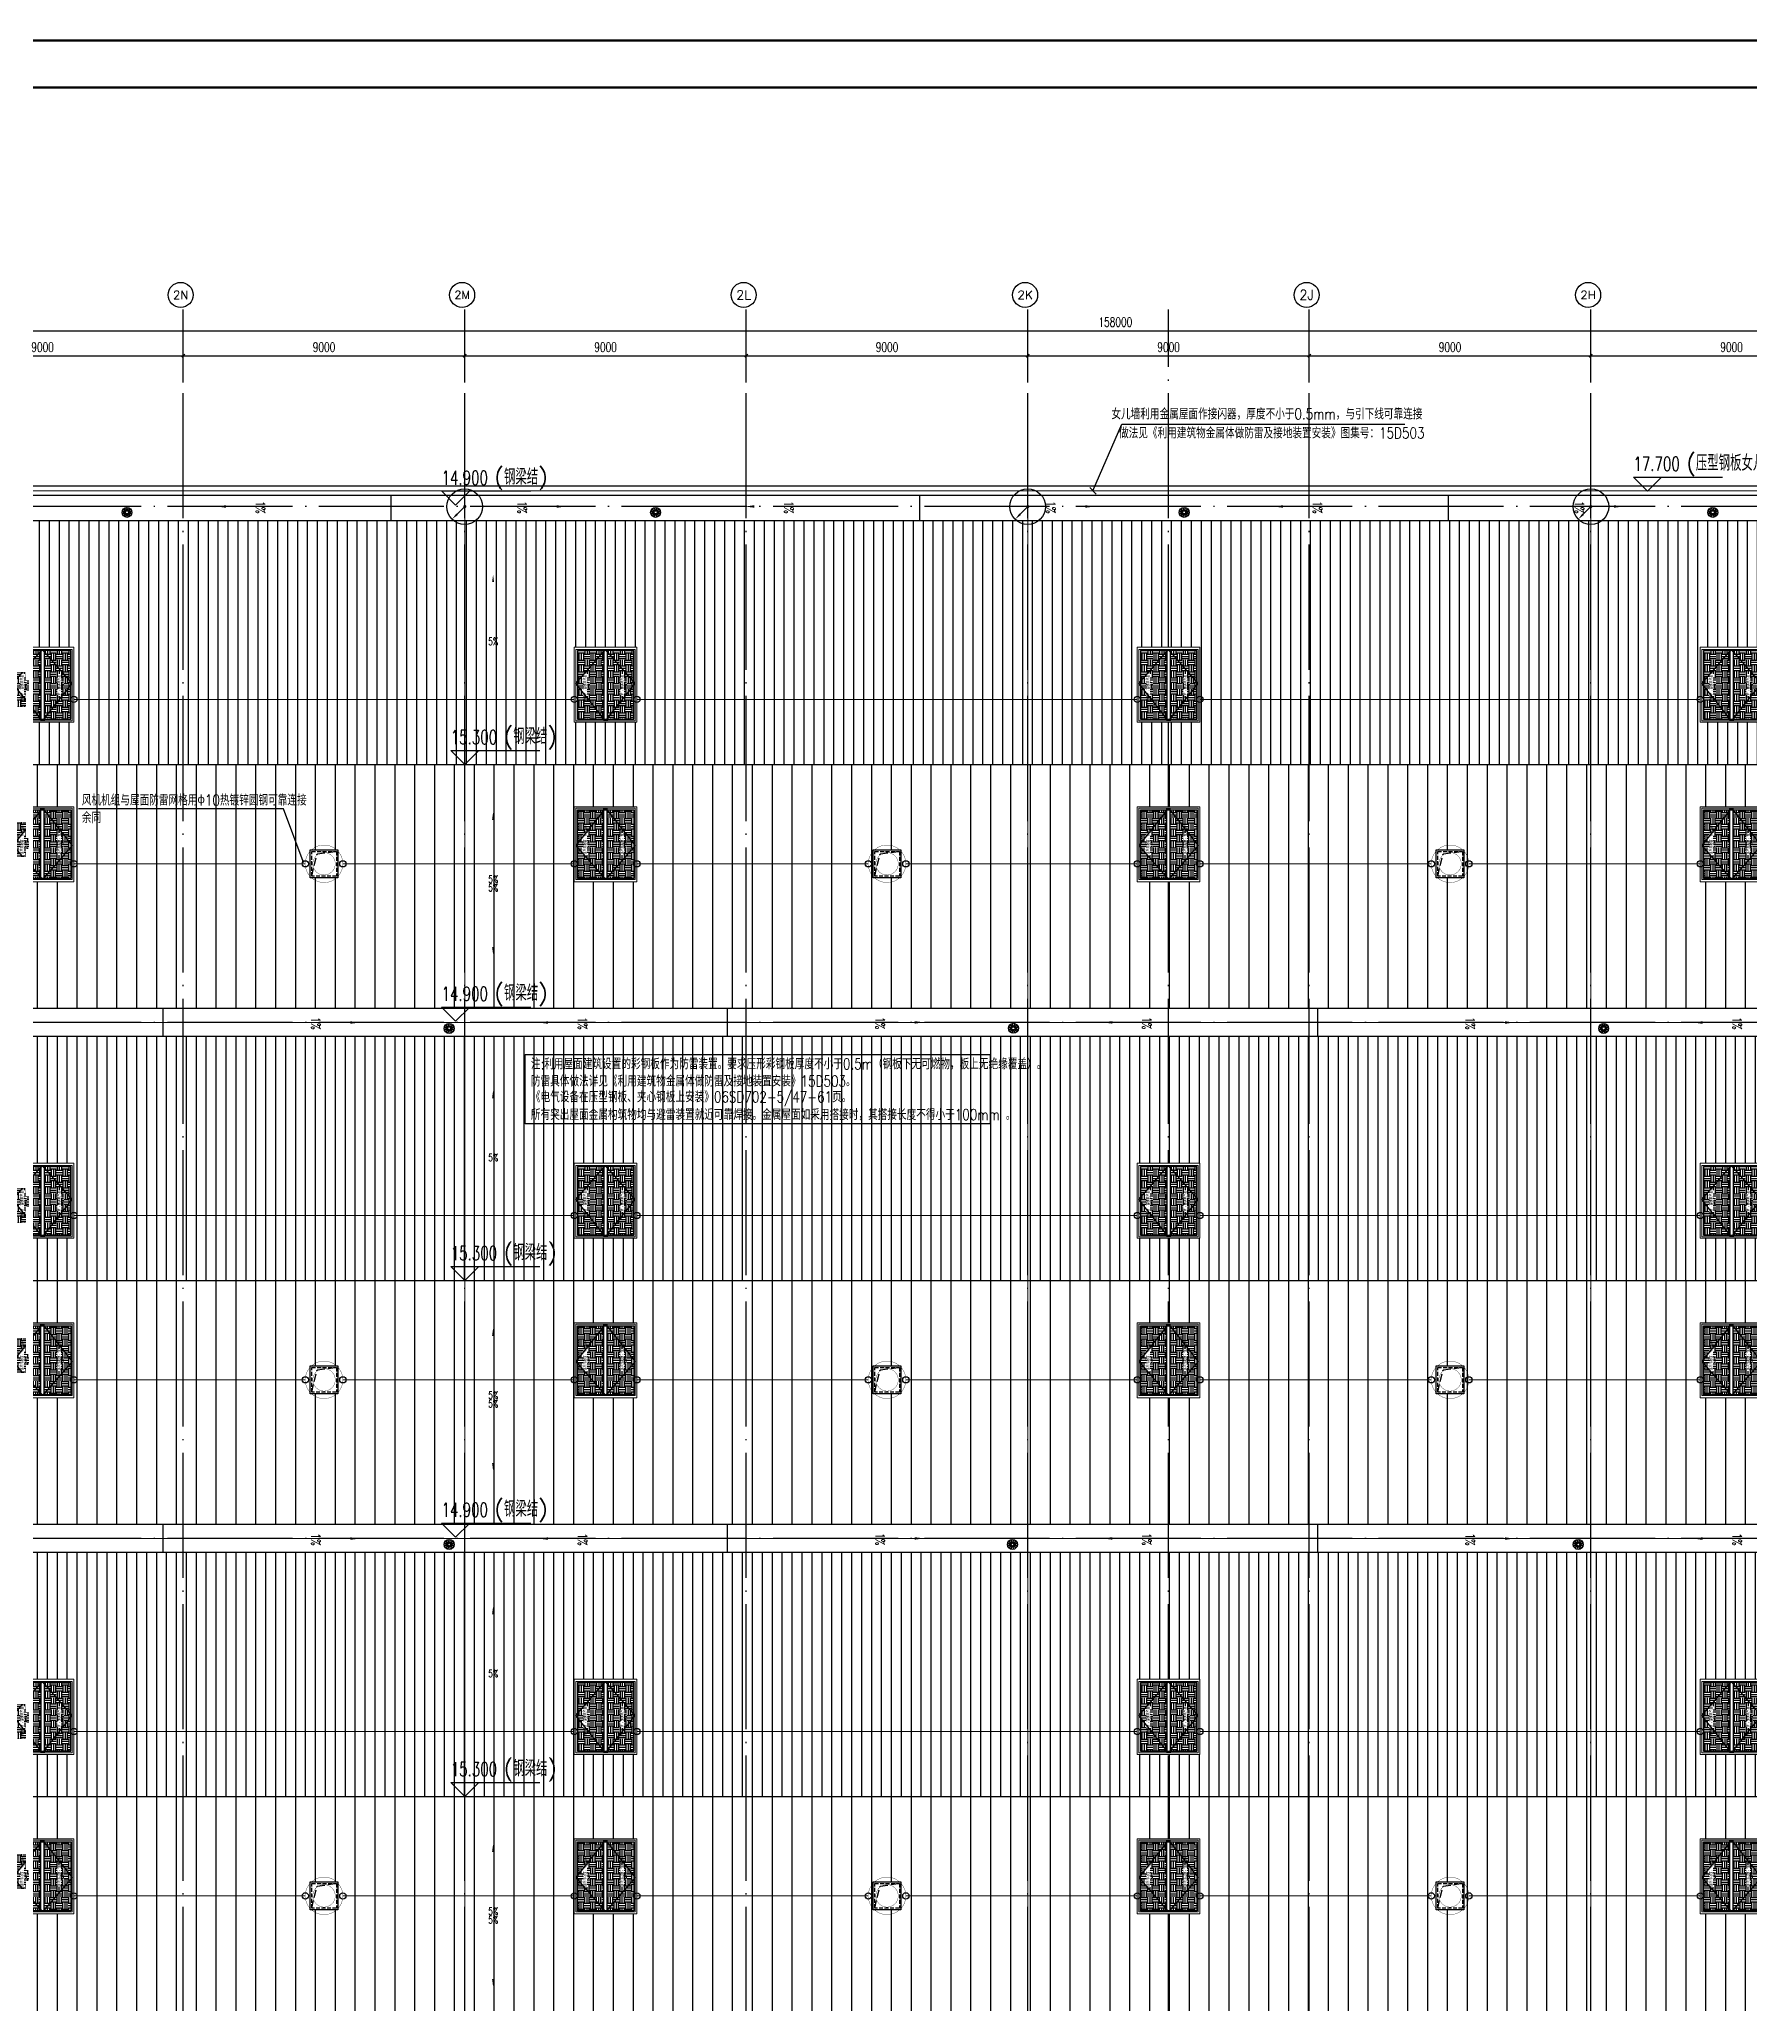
# Model space of a CAD drawing. Extents: x -1396510 to 1250330, y -1892470 to 1623980.
# Drawn here: x -241458 to -186742, y -894254 to -831412 of the extents above; entities that cross this region are included whole.
import ezdxf
from ezdxf.enums import TextEntityAlignment as Align

# ---------------------------------------------------------------- set-up
doc = ezdxf.new("R2010")
doc.units = 0
doc.header["$LTSCALE"] = 1000
doc.header["$MEASUREMENT"] = 0
for name, pattern in [('CENTER2', [1.125, 0.75, -0.125, 0.125, -0.125]), ('DASH', [0.35, 0.25, -0.1]), ('DOTE', [2.42, 2, -0.2, 0.02, -0.2]), ('HIDDEN', [9.525, 6.35, -3.175])]:
    doc.linetypes.add(name, pattern=pattern)
doc.layers.get('Defpoints').update_dxf_attribs({"color": 210})
for name, color, linetype in [('0-cxFrame', 155, 'Continuous'), ('A-AXIS-D', 1, 'Continuous'), ('A-AXIS-DOTE', 14, 'DOTE'), ('A-AXIS-SYMB', 3, 'Continuous'), ('A-DRAIN', 142, 'Continuous'), ('A-HATCH-2', 251, 'Continuous'), ('A-LIN-V', 9, 'Continuous'), ('A-SFCE', 30, 'Continuous'), ('A-WINDOW', 140, 'Continuous'), ('AS-COLN', 6, 'Continuous'), ('AS-结构边线层', 200, 'Continuous'), ('DIM-避雷', 3, 'Continuous'), ('LWIRE', 4, 'Continuous'), ('SPACE', 7, 'Continuous'), ('SPACE_HATCH', 8, 'Continuous'), ('TEL_LEAD', 3, 'Continuous'), ('TEL_TEXT', 7, 'Continuous'), ('WIRE-接地', 4, 'Continuous'), ('WIRE-照明', 1, 'Continuous'), ('WIRE-避雷', 4, 'Continuous'), ('参考线', 8, 'Continuous'), ('外框', 1, 'HIDDEN'), ('暖通', 7, 'Continuous'), ('虹吸雨水斗', 6, 'Continuous')]:
    doc.layers.add(name, color=color, linetype=linetype)
doc.layers.add('0-cxText', color=131, linetype='Continuous', lineweight=25)
doc.layers.add('成型线', color=3, linetype='Continuous', lineweight=18)
doc.layers.add('A-云线2', color=3, linetype='Continuous', plot=False)
doc.layers.add('A-加建区域', color=47, linetype='Continuous', plot=False)
doc.styles.add('_TCH_AXIS', font='COMPLEX', dxfattribs={"bigfont": 'GBCBIG'})
doc.styles.add('_TCH_DIM', font='SIMPLEX', dxfattribs={"bigfont": 'GBCBIG'})
doc.styles.add('_TCH_DIM_T3', font='SIMPLEX', dxfattribs={"width": 0.705882, "bigfont": 'GBCBIG'})
doc.styles.add('_TCH_SPACE', font='SIMPLEX', dxfattribs={"height": 5, "bigfont": 'GBCBIG'})
doc.styles.add('_TEL_DIM', font='SIMPLEX', dxfattribs={"width": 0.8, "height": 3.5, "bigfont": 'HZTXT'})
doc.styles.add('cx_tuming', font='simhei.ttf')
doc.styles.add('cx_tuqian1', font='')
doc.styles.get("Standard").update_dxf_attribs({"font": 'gbenor.shx', "bigfont": 'gbcbig.shx'})
doc.styles.add('黑体', font='simhei.ttf', dxfattribs={"height": 12})
doc.styles.get('cx_tuqian1').set_extended_font_data('SimSun')
doc.dimstyles.new('_TCH_ARCH&&100', dxfattribs={"dimtxt": 297.5, "dimasz": 100, "dimexe": 100, "dimexo": 100, "dimgap": 126.25, "dimtad": 1, "dimdec": 0, "dimzin": 0, "dimdsep": 46, "dimtxsty": '_TCH_DIM_T3', "dimblk": 'ARCHTICK', "dimcen": 0.09, "dimclrt": 7, "dimazin": 2, "dimtfac": 1, "dimtdec": 0, "dimtix": 1, "dimtmove": 2, "dimatfit": 3, "dimfxl": 0, "dimtolj": 1, "dimtzin": 0, "dimarcsym": 0})
pattern_1 = [(90, (-214845.8, -722570), (-317.5, 0), [])]
pattern_2 = [(90, (-214845.8, -722570), (-635, 0), [])]
pattern_3 = [(0, (0, 0), (187.5, 187.5), [187.5, -187.5]), (0, (0, 70.31), (187.5, 187.5), [187.5, -187.5]), (0, (0, 140.62), (187.5, 187.5), [187.5, -187.5]), (90, (23.44, 164.06), (-187.5, 187.5), [187.5, -187.5]), (90, (93.75, 164.06), (-187.5, 187.5), [187.5, -187.5]), (90, (164.06, 164.06), (-187.5, 187.5), [187.5, -187.5])]

# ---------------------------------------------------------------- blocks, each defined once
blk = doc.blocks.new('423213')
at = {"layer": 'A-AXIS-SYMB', "color": 8}
for p, q in [((327494, 689616), (327044, 690066)), ((327044, 690066), (329894, 690066)), ((327494, 689616), (327944, 690066))]:
    blk.add_line(p, q, dxfattribs=at)
at = {"layer": 'A-AXIS-SYMB', "color": 7, "style": '_TCH_DIM', "width": 0.705882}
blk.add_text('14.900', height=446.2, dxfattribs=at).set_placement((327043, 690266))
at = {"layer": 'A-AXIS-SYMB', "color": 7, "style": '_TCH_DIM'}
blk.add_text('(钢梁结)', height=506.4, dxfattribs=at).set_placement((328738, 690266))
blk = doc.blocks.new('w4243')
at = {"layer": 'A-AXIS-SYMB', "color": 8}
for p, q in [((327787, 697820), (327337, 698270)), ((327337, 698270), (330187, 698270)), ((327787, 697820), (328237, 698270))]:
    blk.add_line(p, q, dxfattribs=at)
at = {"layer": 'A-AXIS-SYMB', "color": 7, "style": '_TCH_DIM', "width": 0.705882}
blk.add_text('15.300', height=446.2, dxfattribs=at).set_placement((327337, 698470))
at = {"layer": 'A-AXIS-SYMB', "color": 7, "style": '_TCH_DIM'}
blk.add_text('(钢梁结)', height=506.4, dxfattribs=at).set_placement((329032, 698470))
blk = doc.blocks.new('“奔腾”虹吸雨水斗')
at = {"layer": '虹吸雨水斗', "color": 8, "lineweight": 25}
for p, q in [((946944, 86685), (947028, 86658)), ((947028, 86641), (946944, 86614)), ((947032, 86673), (946946, 86692)), ((946946, 86607), (947032, 86625)), ((946982, 86753), (947040, 86688)), ((947040, 86611), (946982, 86546)), ((947052, 86699), (946987, 86758)), ((946987, 86541), (947052, 86600)), ((947048, 86793), (947066, 86707)), ((947066, 86592), (947048, 86506)), ((947082, 86711), (947055, 86795)), ((947055, 86504), (947082, 86587)), ((947125, 86795), (947098, 86711)), ((947098, 86587), (947125, 86504)), ((947114, 86707), (947132, 86793)), ((947132, 86506), (947114, 86592)), ((947194, 86758), (947128, 86699)), ((947128, 86600), (947194, 86541)), ((947140, 86688), (947199, 86753)), ((947199, 86546), (947140, 86611)), ((947234, 86692), (947148, 86673)), ((947148, 86625), (947234, 86607)), ((947152, 86658), (947236, 86685)), ((947236, 86614), (947152, 86641))]:
    blk.add_line(p, q, dxfattribs=at)
for radius in [150, 47.6]:
    blk.add_circle((947090, 86649), radius, dxfattribs=at)
for centre, start, end in [((947025, 86649), 291.63817, 68.36747), ((947034, 86682), 261.63817, 38.36747), ((947034, 86617), 321.63817, 98.36747), ((947057, 86706), 231.63817, 8.36747), ((947057, 86593), 351.63817, 128.36747), ((947090, 86715), 201.63817, 338.36747), ((947090, 86584), 21.63817, 158.36747), ((947123, 86706), 171.63817, 308.36747), ((947123, 86593), 51.63817, 188.36747), ((947147, 86682), 141.63817, 278.36747), ((947147, 86617), 81.63817, 218.36747), ((947155, 86649), 111.63817, 248.36747)]:
    blk.add_arc(centre, 8.82, start, end, dxfattribs=at)
blk = doc.blocks.new('w4234233')
at = {"layer": 'A-AXIS-SYMB', "color": 8}
for points in [[(355546, 826830, 0, 0, 0), (355546, 825680, 0, 80, 0), (355546, 825980, 0, 0, 0)], [(355546, 818810, 0, 0, 0), (355546, 819960, 0, 80, 0), (355546, 819660, 0, 0, 0)]]:
    blk.add_lwpolyline(points, format="xyseb", dxfattribs=at)
at = {"layer": 'A-AXIS-SYMB', "color": 7, "style": '_TCH_DIM', "width": 0.705882}
for p in [(355376, 826935), (355376, 818407)]:
    blk.add_text('1%%%', height=297.5, dxfattribs=at).set_placement(p)
blk = doc.blocks.new('44')
blk.add_wipeout([(277496, 745320), (279896, 745320), (279896, 747320), (277496, 747320)]).dxf.layer = '参考线'
at = {"layer": 'SPACE_HATCH'}
h = blk.add_hatch(dxfattribs=at)
h.set_pattern_fill('土壤', color=8, scale=50, style=0)
h.set_pattern_definition(pattern_3)
h.paths.add_polyline_path([(277596, 746370), (279796, 746370), (279796, 747220), (277596, 747220)])
h.paths.add_polyline_path([(278352, 746904), (279057, 746904), (279057, 747034), (278352, 747034)])
h.paths.add_polyline_path([(278591, 746811), (278817, 746811), (278817, 746895), (278591, 746895)])
h = blk.add_hatch(dxfattribs=at)
h.set_pattern_fill('土壤', color=8, scale=50, style=0)
h.set_pattern_definition(pattern_3)
h.paths.add_polyline_path([(277596, 746270), (279796, 746270), (279796, 745420), (277596, 745420)])
h.paths.add_polyline_path([(278352, 745724), (279057, 745724), (279057, 745854), (278352, 745854)])
h.paths.add_polyline_path([(278591, 745631), (278817, 745631), (278817, 745715), (278591, 745715)])
at = {"color": 2}
for p, q in [((277566, 746370), (279851, 746370)), ((277566, 746270), (279851, 746270))]:
    blk.add_line(p, q, dxfattribs=at)
at = {"layer": 'A-SFCE'}
blk.add_lwpolyline([(277596, 747220), (279796, 747220), (279796, 745420), (277596, 745420)], close=True, dxfattribs=at)
at = {"layer": '外框', "color": 8}
for points in [[(279851, 746320), (278658, 747270), (277566, 746320)], [(279851, 746320), (278658, 745370), (277566, 746320)]]:
    blk.add_lwpolyline(points, dxfattribs=at)
at = {"layer": '成型线'}
blk.add_line((279896, 745320), (279896, 747320), dxfattribs=at)
blk.add_lwpolyline([(279896, 745320), (277496, 745320), (277496, 747320), (279896, 747320)], dxfattribs=at)
blk.add_lwpolyline([(279851, 745370), (279851, 747270), (277566, 747270), (277566, 745370)], close=True, dxfattribs=at)
at = {"layer": 'SPACE', "color": 8, "style": '_TCH_SPACE'}
for p in [(278365, 746930), (278365, 745750)]:
    blk.add_text('自然排烟窗，有效面积', height=96.5, dxfattribs=at).set_placement(p)
at = {"layer": 'SPACE', "color": 8, "style": '_TCH_SPACE', "width": 0.705882}
for s, height, p in [('1.87m', 59.5, (278600, 746828)), ('2', 29.8, (278792, 746863)), ('1.87m', 59.5, (278600, 745648)), ('2', 29.8, (278792, 745683))]:
    blk.add_text(s, height=height, dxfattribs=at).set_placement(p)
blk = doc.blocks.new('eeee')
at = {"layer": 'A-LIN-V'}
blk.add_blockref('44', (16550, 81000), dxfattribs=at)
at = {"layer": 'A-LIN-V', "xscale": -0.9999999999999998}
blk.add_blockref('44', (579042, 81000), dxfattribs=at)
blk = doc.blocks.new('fengji')
blk.add_wipeout([(-445, 445), (445, 445), (445, -445), (-445, -445)]).dxf.layer = '参考线'
at = {"layer": 'A-HATCH-2', "color": 8, "const_width": 10}
for points in [[(0, -600, -1), (0, 600, -1)], [(0, -600, 1), (0, 600, 1)]]:
    blk.add_lwpolyline(points, format="xyb", dxfattribs=at)
at = {"layer": 'A-HATCH-2', "color": 8, "linetype": 'DASH', "const_width": 10}
for points in [[(0, -358, -1), (0, 358, -1)], [(0, -358, 1), (0, 358, 1)]]:
    blk.add_lwpolyline(points, format="xyb", dxfattribs=at)
at = {"layer": 'AS-COLN', "ltscale": 0.5}
blk.add_lwpolyline([(-445, 445), (445, 445), (445, -445), (-445, -445)], close=True, dxfattribs=at)
at = {"layer": 'AS-COLN', "linetype": 'DASH', "ltscale": 0.5}
blk.add_lwpolyline([(-395, 395), (395, 395), (395, -395), (-395, -395)], close=True, dxfattribs=at)
at = {"layer": 'AS-结构边线层', "color": 8, "linetype": 'DASH'}
blk.add_lwpolyline([(395, 395), (225, -315), (-395, -395)], dxfattribs=at)
blk = doc.blocks.new('_ArchTick')
at = {"color": 0, "linetype": 'ByBlock', "const_width": 0.4}
blk.add_lwpolyline([(-0.5, -0.5), (0.5, 0.5)], dxfattribs=at)
blk = doc.blocks.new('*D5884')
at = {"layer": 'A-AXIS-D', "color": 0, "lineweight": -2, "transparency": 16777216}
for p, q in [((39300, 3960), (39300, 4920)), ((39300, 4820), (48300, 4820)), ((48300, 3960), (48300, 4920))]:
    blk.add_line(p, q, dxfattribs=at)
at = {"layer": 'Defpoints', "color": 0, "transparency": 16777216}
for p in [(48300, 4820), (39300, 3860), (48300, 3860)]:
    blk.add_point(p, dxfattribs=at)
at = {"layer": 'A-AXIS-D', "color": 0, "lineweight": -2, "transparency": 16777216, "xscale": 100, "yscale": 100, "zscale": 100, "rotation": 180}
blk.add_blockref('_ArchTick', (39300, 4820), dxfattribs=at)
at = {"layer": 'A-AXIS-D', "color": 0, "lineweight": -2, "transparency": 16777216, "xscale": 100, "yscale": 100, "zscale": 100}
blk.add_blockref('_ArchTick', (48300, 4820), dxfattribs=at)
at = {"layer": 'A-AXIS-D', "color": 7, "transparency": 16777216, "insert": (43800, 5095), "char_height": 297.5, "attachment_point": 5, "style": '_TCH_DIM_T3'}
blk.add_mtext('\\A1;9000', dxfattribs=at)
blk = doc.blocks.new('*D5885')
at = {"layer": 'A-AXIS-D', "color": 0, "lineweight": -2, "transparency": 16777216}
for p, q in [((48300, 3960), (48300, 4920)), ((48300, 4820), (57300, 4820)), ((57300, 3960), (57300, 4920))]:
    blk.add_line(p, q, dxfattribs=at)
at = {"layer": 'Defpoints', "color": 0, "transparency": 16777216}
for p in [(57300, 4820), (48300, 3860), (57300, 3860)]:
    blk.add_point(p, dxfattribs=at)
at = {"layer": 'A-AXIS-D', "color": 0, "lineweight": -2, "transparency": 16777216, "xscale": 100, "yscale": 100, "zscale": 100, "rotation": 180}
blk.add_blockref('_ArchTick', (48300, 4820), dxfattribs=at)
at = {"layer": 'A-AXIS-D', "color": 0, "lineweight": -2, "transparency": 16777216, "xscale": 100, "yscale": 100, "zscale": 100}
blk.add_blockref('_ArchTick', (57300, 4820), dxfattribs=at)
at = {"layer": 'A-AXIS-D', "color": 7, "transparency": 16777216, "insert": (52800, 5095), "char_height": 297.5, "attachment_point": 5, "style": '_TCH_DIM_T3'}
blk.add_mtext('\\A1;9000', dxfattribs=at)
blk = doc.blocks.new('*D5886')
at = {"layer": 'A-AXIS-D', "color": 0, "lineweight": -2, "transparency": 16777216}
for p, q in [((57300, 3960), (57300, 4920)), ((57300, 4820), (66300, 4820)), ((66300, 3960), (66300, 4920))]:
    blk.add_line(p, q, dxfattribs=at)
at = {"layer": 'Defpoints', "color": 0, "transparency": 16777216}
for p in [(66300, 4820), (57300, 3860), (66300, 3860)]:
    blk.add_point(p, dxfattribs=at)
at = {"layer": 'A-AXIS-D', "color": 0, "lineweight": -2, "transparency": 16777216, "xscale": 100, "yscale": 100, "zscale": 100, "rotation": 180}
blk.add_blockref('_ArchTick', (57300, 4820), dxfattribs=at)
at = {"layer": 'A-AXIS-D', "color": 0, "lineweight": -2, "transparency": 16777216, "xscale": 100, "yscale": 100, "zscale": 100}
blk.add_blockref('_ArchTick', (66300, 4820), dxfattribs=at)
at = {"layer": 'A-AXIS-D', "color": 7, "transparency": 16777216, "insert": (61800, 5095), "char_height": 297.5, "attachment_point": 5, "style": '_TCH_DIM_T3'}
blk.add_mtext('\\A1;9000', dxfattribs=at)
blk = doc.blocks.new('*D5887')
at = {"layer": 'A-AXIS-D', "color": 0, "lineweight": -2, "transparency": 16777216}
for p, q in [((66300, 3960), (66300, 4920)), ((66300, 4820), (75300, 4820)), ((75300, 3960), (75300, 4920))]:
    blk.add_line(p, q, dxfattribs=at)
at = {"layer": 'Defpoints', "color": 0, "transparency": 16777216}
for p in [(75300, 4820), (66300, 3860), (75300, 3860)]:
    blk.add_point(p, dxfattribs=at)
at = {"layer": 'A-AXIS-D', "color": 0, "lineweight": -2, "transparency": 16777216, "xscale": 100, "yscale": 100, "zscale": 100, "rotation": 180}
blk.add_blockref('_ArchTick', (66300, 4820), dxfattribs=at)
at = {"layer": 'A-AXIS-D', "color": 0, "lineweight": -2, "transparency": 16777216, "xscale": 100, "yscale": 100, "zscale": 100}
blk.add_blockref('_ArchTick', (75300, 4820), dxfattribs=at)
at = {"layer": 'A-AXIS-D', "color": 7, "transparency": 16777216, "insert": (70800, 5095), "char_height": 297.5, "attachment_point": 5, "style": '_TCH_DIM_T3'}
blk.add_mtext('\\A1;9000', dxfattribs=at)
blk = doc.blocks.new('*D5888')
at = {"layer": 'A-AXIS-D', "color": 0, "lineweight": -2, "transparency": 16777216}
for p, q in [((75300, 3960), (75300, 4920)), ((75300, 4820), (84300, 4820)), ((84300, 3960), (84300, 4920))]:
    blk.add_line(p, q, dxfattribs=at)
at = {"layer": 'Defpoints', "color": 0, "transparency": 16777216}
for p in [(84300, 4820), (75300, 3860), (84300, 3860)]:
    blk.add_point(p, dxfattribs=at)
at = {"layer": 'A-AXIS-D', "color": 0, "lineweight": -2, "transparency": 16777216, "xscale": 100, "yscale": 100, "zscale": 100, "rotation": 180}
blk.add_blockref('_ArchTick', (75300, 4820), dxfattribs=at)
at = {"layer": 'A-AXIS-D', "color": 0, "lineweight": -2, "transparency": 16777216, "xscale": 100, "yscale": 100, "zscale": 100}
blk.add_blockref('_ArchTick', (84300, 4820), dxfattribs=at)
at = {"layer": 'A-AXIS-D', "color": 7, "transparency": 16777216, "insert": (79800, 5095), "char_height": 297.5, "attachment_point": 5, "style": '_TCH_DIM_T3'}
blk.add_mtext('\\A1;9000', dxfattribs=at)
blk = doc.blocks.new('*D5889')
at = {"layer": 'A-AXIS-D', "color": 0, "lineweight": -2, "transparency": 16777216}
for p, q in [((84300, 3960), (84300, 4920)), ((84300, 4820), (93300, 4820)), ((93300, 3960), (93300, 4920))]:
    blk.add_line(p, q, dxfattribs=at)
at = {"layer": 'Defpoints', "color": 0, "transparency": 16777216}
for p in [(93300, 4820), (84300, 3860), (93300, 3860)]:
    blk.add_point(p, dxfattribs=at)
at = {"layer": 'A-AXIS-D', "color": 0, "lineweight": -2, "transparency": 16777216, "xscale": 100, "yscale": 100, "zscale": 100, "rotation": 180}
blk.add_blockref('_ArchTick', (84300, 4820), dxfattribs=at)
at = {"layer": 'A-AXIS-D', "color": 0, "lineweight": -2, "transparency": 16777216, "xscale": 100, "yscale": 100, "zscale": 100}
blk.add_blockref('_ArchTick', (93300, 4820), dxfattribs=at)
at = {"layer": 'A-AXIS-D', "color": 7, "transparency": 16777216, "insert": (88800, 5095), "char_height": 297.5, "attachment_point": 5, "style": '_TCH_DIM_T3'}
blk.add_mtext('\\A1;9000', dxfattribs=at)
blk = doc.blocks.new('*D5890')
at = {"layer": 'A-AXIS-D', "color": 0, "lineweight": -2, "transparency": 16777216}
for p, q in [((93300, 3960), (93300, 4920)), ((93300, 4820), (102300, 4820)), ((102300, 3960), (102300, 4920))]:
    blk.add_line(p, q, dxfattribs=at)
at = {"layer": 'Defpoints', "color": 0, "transparency": 16777216}
for p in [(102300, 4820), (93300, 3860), (102300, 3860)]:
    blk.add_point(p, dxfattribs=at)
at = {"layer": 'A-AXIS-D', "color": 0, "lineweight": -2, "transparency": 16777216, "xscale": 100, "yscale": 100, "zscale": 100, "rotation": 180}
blk.add_blockref('_ArchTick', (93300, 4820), dxfattribs=at)
at = {"layer": 'A-AXIS-D', "color": 0, "lineweight": -2, "transparency": 16777216, "xscale": 100, "yscale": 100, "zscale": 100}
blk.add_blockref('_ArchTick', (102300, 4820), dxfattribs=at)
at = {"layer": 'A-AXIS-D', "color": 7, "transparency": 16777216, "insert": (97800, 5095), "char_height": 297.5, "attachment_point": 5, "style": '_TCH_DIM_T3'}
blk.add_mtext('\\A1;9000', dxfattribs=at)
blk = doc.blocks.new('*D5898')
at = {"layer": 'A-AXIS-D', "color": 0, "lineweight": -2, "transparency": 16777216}
for p, q in [((-900, 4060), (-900, 5720)), ((157100, 4060), (157100, 5720)), ((-900, 5620), (157100, 5620))]:
    blk.add_line(p, q, dxfattribs=at)
at = {"layer": 'Defpoints', "color": 0, "transparency": 16777216}
for p in [(157100, 5620), (-900, 3960), (157100, 3960)]:
    blk.add_point(p, dxfattribs=at)
at = {"layer": 'A-AXIS-D', "color": 0, "lineweight": -2, "transparency": 16777216, "xscale": 100, "yscale": 100, "zscale": 100, "rotation": 180}
blk.add_blockref('_ArchTick', (-900, 5620), dxfattribs=at)
at = {"layer": 'A-AXIS-D', "color": 0, "lineweight": -2, "transparency": 16777216, "xscale": 100, "yscale": 100, "zscale": 100}
blk.add_blockref('_ArchTick', (157100, 5620), dxfattribs=at)
at = {"layer": 'A-AXIS-D', "color": 7, "transparency": 16777216, "insert": (78100, 5895), "char_height": 297.5, "attachment_point": 5, "style": '_TCH_DIM_T3'}
blk.add_mtext('\\A1;158000', dxfattribs=at)
blk = doc.blocks.new('$TelecSys$00000080')
for p, q in [((-0.7, -0.7), (0, 0)), ((0.1, 0.1), (0.1, 0.1)), ((-0.1, -0.1), (-0.1, -0.1))]:
    blk.add_line(p, q)
at = {"const_width": 0.142}
blk.add_lwpolyline([(0.07, 0, 1), (-0.07, 0, 1)], format="xyb", close=True, dxfattribs=at)
blk.add_solid([(-0.63, -0.77), (-0.77, -0.63), (-1.15, -1.15)])
at = {"width": 0.8, "flags": 9}
blk.add_attdef('A', (0, 0), '', height=0.00002, rotation=180, dxfattribs=at)
blk = doc.blocks.new('TK22.A0+1 L(Dragon)')
at = {"layer": '0-cxFrame', "color": 7, "const_width": 0.5}
blk.add_lwpolyline([(0, 0), (-1485, 0), (-1485, 841), (0, 841)], close=True, dxfattribs=at)
at = {"layer": '0-cxFrame', "const_width": 0.5}
blk.add_lwpolyline([(-80, 10), (-1465, 10), (-1465, 831), (-80, 831)], close=True, dxfattribs=at)
at = {"style": '黑体', "flags": 4}
blk.add_attdef('图幅', text='', height=3.3, dxfattribs=at).set_placement((-40, 3), align=Align.RIGHT)
at = {"layer": '0-cxText', "flags": 4}
for tag, height, style, p in [('建设单位', 3.5, 'cx_tuming', (-45, 240)), ('项目名称', 3.5, 'cx_tuming', (-45, 210)), ('子项名称', 3.5, 'cx_tuming', (-45, 180)), ('工程编号', 3.3, 'cx_tuqian1', (-35, 165)), ('图名1', 3.5, 'cx_tuming', (-45, 87)), ('图名2', 3.5, 'cx_tuming', (-45, 79)), ('图名3', 3.5, 'cx_tuming', (-45, 71)), ('出图日期', 3.3, 'cx_tuqian1', (-39, 60)), ('专业', 3.3, 'cx_tuqian1', (-55, 52)), ('版次', 3.3, 'cx_tuqian1', (-20, 44)), ('图号', 3.3, 'cx_tuqian1', (-55, 44))]:
    blk.add_attdef(tag, text='', height=height, dxfattribs=dict(at, style=style)).set_placement(p, align=Align.MIDDLE)
at = {"layer": 'Defpoints', "color": 6, "flags": 4}
for tag, height, style, p in [('tufu', 3.3, '黑体', (-12, 12)), ('dwfname', 4, 'cx_tuqian1', (-80, 3))]:
    blk.add_attdef(tag, text='', height=height, dxfattribs=dict(at, style=style)).set_placement(p, align=Align.RIGHT)
blk = doc.blocks.new('$TelecSys$00000010')
blk.add_circle((0, 0, 0), 1)
blk = doc.blocks.new('世赫2#厂房屋顶0821')
at = {"layer": 'A-HATCH-2'}
h = blk.add_hatch(dxfattribs=at)
h.set_pattern_fill('ANSI31', color=256, scale=200, angle=45)
h.set_pattern_definition([(90, (-209065.9, -602329.54), (-317.5, 2e-14), [])])
h.paths.add_polyline_path([(19034.2, -8250), (151569.9, -8250), (156800, -8250), (156800, -450), (21269.6, -450), (18739.4, -8250), (22714.2, -8250)])
h = blk.add_hatch(dxfattribs=at)
h.set_pattern_fill('ANSI31', color=256, scale=400, angle=45)
h.set_pattern_definition(pattern_2)
h.paths.add_polyline_path([(19034.2, -8250), (151569.9, -8250), (156800, -8250), (156800, -16050), (16209.2, -16050), (18739.4, -8250), (22714.2, -8250)])
h = blk.add_hatch(dxfattribs=at)
h.set_pattern_fill('ANSI31', color=256, scale=200, angle=45)
h.set_pattern_definition(pattern_1)
h.paths.add_polyline_path([(19034.2, -24750), (151569.9, -24750), (156800, -24750), (156800, -16950), (15917.2, -16950), (13387, -24750), (22714.2, -24750)])
h = blk.add_hatch(dxfattribs=at)
h.set_pattern_fill('ANSI31', color=256, scale=400, angle=45)
h.set_pattern_definition(pattern_2)
h.paths.add_polyline_path([(19034.2, -24750), (151569.9, -24750), (156800, -24750), (156800, -32550), (10856.8, -32550), (13387, -24750), (22714.2, -24750)])
h = blk.add_hatch(dxfattribs=at)
h.set_pattern_fill('ANSI31', color=256, scale=200, angle=45)
h.set_pattern_definition(pattern_1)
h.paths.add_polyline_path([(19034.2, -41250), (151569.9, -41250), (156800, -41250), (156800, -33450), (10564.9, -33450), (8034.7, -41250), (22714.2, -41250)])
h = blk.add_hatch(dxfattribs=at)
h.set_pattern_fill('ANSI31', color=256, scale=400, angle=45)
h.set_pattern_definition(pattern_2)
h.paths.add_polyline_path([(19034.2, -41250), (151569.9, -41250), (156800, -41250), (156800, -49050), (5504.5, -49050), (8034.7, -41250), (22714.2, -41250)])
at = {"layer": 'A-AXIS-D'}
for centre in [(48215.1, 6766.1), (57215.1, 6766.1), (66215.1, 6766.1), (75215.1, 6766.1), (84215.1, 6766.1), (93215.1, 6766.1)]:
    blk.add_circle(centre, 400, dxfattribs=at)
at = {"layer": 'A-AXIS-DOTE', "color": 8, "ltscale": 2}
for p, q in [((48300, -87498.9), (48300, 6300)), ((57300, -87498.9), (57300, 6300)), ((66300, -87498.9), (66300, 6300)), ((75300, -87498.9), (75300, 6300)), ((79800, -87498.9), (79800, 6300)), ((84300, -87498.9), (84300, 6300)), ((93300, -87498.9), (93300, 6300)), ((163114.2, 0), (-11095.8, 0)), ((163114.2, -16500), (-11095.8, -16500)), ((163114.2, -33000), (-11095.8, -33000))]:
    blk.add_line(p, q, dxfattribs=at)
at = {"layer": 'A-AXIS-SYMB', "color": 8}
for p, q in [((95111.6, 490), (94661.6, 940)), ((94661.6, 940), (97511.6, 940)), ((95111.6, 490), (95561.6, 940))]:
    blk.add_line(p, q, dxfattribs=at)
for points in [[(58204.2, -4110, 0, 0, 0), (58204.2, -2180, 0, 64, 0), (58204.2, -2420, 0, 0, 0)], [(58204.2, -11710, 0, 0, 0), (58204.2, -9780, 0, 64, 0), (58204.2, -10020, 0, 0, 0)], [(58204.2, -12390, 0, 0, 0), (58204.2, -14320, 0, 64, 0), (58204.2, -14080, 0, 0, 0)], [(58204.2, -20610, 0, 0, 0), (58204.2, -18680, 0, 64, 0), (58204.2, -18920, 0, 0, 0)], [(58204.2, -20610, 0, 0, 0), (58204.2, -18680, 0, 64, 0), (58204.2, -18920, 0, 0, 0)], [(58204.2, -28210, 0, 0, 0), (58204.2, -26280, 0, 64, 0), (58204.2, -26520, 0, 0, 0)], [(58204.2, -28890, 0, 0, 0), (58204.2, -30820, 0, 64, 0), (58204.2, -30580, 0, 0, 0)], [(58204.2, -37110, 0, 0, 0), (58204.2, -35180, 0, 64, 0), (58204.2, -35420, 0, 0, 0)], [(58204.2, -37110, 0, 0, 0), (58204.2, -35180, 0, 64, 0), (58204.2, -35420, 0, 0, 0)], [(58204.2, -44710, 0, 0, 0), (58204.2, -42780, 0, 64, 0), (58204.2, -43020, 0, 0, 0)], [(58204.2, -45390, 0, 0, 0), (58204.2, -47320, 0, 64, 0), (58204.2, -47080, 0, 0, 0)]]:
    blk.add_lwpolyline(points, format="xyseb", dxfattribs=at)
at = {"layer": 'A-DRAIN'}
for p, q in [((54951.1, -450), (54951.1, 350)), ((71851.1, -450), (71851.1, 350)), ((88751.1, -450), (88751.1, 350)), ((47650, -16050), (47650, -16950)), ((65690.4, -16045.3), (65690.4, -16945.3)), ((84561.6, -16050), (84561.6, -16950)), ((47650, -32550), (47650, -33450)), ((65690.4, -32545.3), (65690.4, -33445.3)), ((84561.6, -32550), (84561.6, -33450))]:
    blk.add_line(p, q, dxfattribs=at)
at = {"layer": 'A-LIN-V'}
for points in [[(156800, -16050), (16209.2, -16050), (21269.6, -450), (156800, -450)], [(156800, -16950), (15917.2, -16950), (10856.8, -32550)], [(156800, -32550), (10856.8, -32550)], [(156800, -33450), (10564.9, -33450)]]:
    blk.add_lwpolyline(points, dxfattribs=at)
at = {"layer": 'A-SFCE'}
for points in [[(-300, -68000), (-900, -68000), (-900, -83150), (157100, -83150), (157100, -83150), (157100, 650), (20575.1, 650), (-900, -65552.5), (-900, -66500)], [(-600, -68300), (-600, -82850), (156800, -82850), (156800, 350), (20793.2, 350), (-600, -65600), (-600, -66200)], [(18003.5, -8250), (156800, -8250)], [(12649.1, -24750), (156800, -24750)], [(7295.5, -41250), (156800, -41250)]]:
    blk.add_lwpolyline(points, dxfattribs=at)
at = {"layer": 'A-WINDOW', "color": 8}
for name, p in [('423213', (-270487.4, -689570)), ('w4243', (-270487.4, -706070)), ('423213', (-270487.4, -706070)), ('w4243', (-270487.4, -722570)), ('w4243', (-270487.4, -722570)), ('423213', (-270487.4, -722570)), ('w4243', (-270487.4, -739070)), ('w4243', (-270487.4, -739070))]:
    blk.add_blockref(name, p, dxfattribs=at)
at = {"layer": 'A-加建区域', "color": 8, "rotation": 270}
for p in [(-776320, 355545.8), (-759420, 355545.8), (-742520, 355545.8), (-725620, 355545.8), (-766020, 339045.8), (-747979.6, 339050.5), (-729108.4, 339045.8), (-766020, 322545.8), (-747979.6, 322550.5), (-729108.4, 322545.8)]:
    blk.add_blockref('w4234233', p, dxfattribs=at)
at = {"layer": '虹吸雨水斗', "xscale": 1.061320754715, "yscale": 1.061320754715, "zscale": 1.061320754715}
for p in [(-958666.3, -92151.1), (-941766.3, -92151.1), (-924866.3, -92151.1), (-907966.3, -92151.1), (-948366.3, -108651.1), (-930326, -108646.5), (-911454.8, -108651.1), (-948366.3, -125151.1), (-930356.9, -125151.1), (-912267.8, -125151.1)]:
    blk.add_blockref('“奔腾”虹吸雨水斗', p, dxfattribs=at)
at = {"layer": 'A-AXIS-D', "color": 7, "style": '_TCH_AXIS'}
for s, height, p, p2 in [('2J', 314.07, (83983.3, 6609.1), (84446.9, 6609.1)), ('2N', 265.5, (47968.6, 6633.4), (48461.6, 6633.4)), ('2M', 255.29, (56965.9, 6638.5), (57464.3, 6638.5)), ('2L', 288.12, (65975, 6622.1), (66455.2, 6622.1)), ('2K', 265.5, (74968.6, 6633.4), (75461.6, 6633.4)), ('2H', 260.31, (92967.2, 6636), (93463, 6636))]:
    blk.add_text(s, height=height, dxfattribs=at).set_placement(p, p2, align=Align.FIT)
at = {"layer": 'A-AXIS-SYMB', "color": 7, "style": '_TCH_DIM', "width": 0.705882}
for s, height, p in [('17.700', 446.25, (94660.8, 1140)), ('5%', 238, (58052.2, -4432)), ('5%', 238, (58052.2, -12032)), ('5%', 238, (58052.2, -12306)), ('5%', 238, (58052.2, -20932)), ('5%', 238, (58052.2, -20932)), ('5%', 238, (58052.2, -28532)), ('5%', 238, (58052.2, -28806)), ('5%', 238, (58052.2, -37432)), ('5%', 238, (58052.2, -37432)), ('5%', 238, (58052.2, -45032)), ('5%', 238, (58052.2, -45306))]:
    blk.add_text(s, height=height, dxfattribs=at).set_placement(p)
at = {"layer": 'A-AXIS-SYMB', "color": 7, "style": '_TCH_DIM'}
blk.add_text('(压型钢板女儿墙顶结构标高)', height=506.383, dxfattribs=at).set_placement((96355.8, 1140))
at = {"layer": 'A-AXIS-D'}
for base, p1, p2, picture, middle in [((157100, 5620), (-900, 3960), (157100, 3960), '*D5898', (78100, 5895)), ((48300, 4820), (39300, 3860), (48300, 3860), '*D5884', (43800, 5095)), ((57300, 4820), (48300, 3860), (57300, 3860), '*D5885', (52800, 5095)), ((66300, 4820), (57300, 3860), (66300, 3860), '*D5886', (61800, 5095)), ((75300, 4820), (66300, 3860), (75300, 3860), '*D5887', (70800, 5095)), ((84300, 4820), (75300, 3860), (84300, 3860), '*D5888', (79800, 5095)), ((93300, 4820), (84300, 3860), (93300, 3860), '*D5889', (88800, 5095)), ((102300, 4820), (93300, 3860), (102300, 3860), '*D5890', (97800, 5095))]:
    dim = blk.add_linear_dim(base=base, p1=p1, p2=p2, angle=0, dimstyle='_TCH_ARCH&&100', dxfattribs=at)
    dim.commit()
    dim.dimension.update_dxf_attribs({"geometry": picture, "text_midpoint": middle, "dimtype": 161})
at = {"layer": 'A-WINDOW', "rotation": 90}
for p in [(871120.1, -306045.8), (889120.1, -306045.8), (907120.1, -306045.8), (925120.1, -306045.8), (871120.1, -322545.8), (889120.1, -322545.8), (907120.1, -322545.8), (925120.1, -322545.8), (871120.1, -339045.8), (889120.1, -339045.8), (907120.1, -339045.8), (925120.1, -339045.8)]:
    blk.add_blockref('eeee', p, dxfattribs=at)
at = {"layer": '暖通', "rotation": 180}
for p in [(52800, -11425), (70800, -11425), (88800, -11425), (52800, -27925), (70800, -27925), (88800, -27925), (52800, -44425), (70800, -44425), (88800, -44425)]:
    blk.add_blockref('fengji', p, dxfattribs=at)

msp = doc.modelspace()

# ---------------------------------------------------------------- block references
at = {"layer": 'A-云线2'}
msp.add_blockref('世赫2#厂房屋顶0821', (-285154.2, -846350), dxfattribs=at)

# ---------------------------------------------------------------- next in the draw order: linework, layer by layer
at = {"layer": 'DIM-避雷'}
for p, q in [((-207770, -845850), (-206850, -843720)), ((-206850, -843720), (-197800, -843720)), ((-207663.9, -845956.1), (-207876.1, -845743.9))]:
    msp.add_line(p, q, dxfattribs=at)
at = {"layer": 'TEL_LEAD'}
for p, q in [((-233650, -856020), (-240203.7, -856020)), ((-233019.4, -857699), (-233650, -856020))]:
    msp.add_line(p, q, dxfattribs=at)
at = {"layer": 'TEL_LEAD', "const_width": 40}
msp.add_lwpolyline([(-233012.4, -857717.8, 1), (-233026.4, -857680.3, 1)], format="xyb", close=True, dxfattribs=at)
at = {"layer": 'TEL_TEXT', "color": 1}
msp.add_lwpolyline([(-225924.2, -863871.6), (-211058.4, -863871.6), (-211058.4, -866090), (-225924.2, -866090)], close=True, dxfattribs=at)
at = {"layer": 'WIRE-接地', "linetype": 'CENTER2', "const_width": 35}
for points in [[(-227854.2, -845850), (-227854.2, -929350)], [(-209854.2, -845850), (-209854.2, -929350)], [(-191854.2, -845850), (-191854.2, -929350)], [(-269984.6, -862850), (-128204.2, -862850)], [(-275336.9, -879350), (-128204.2, -879350)]]:
    msp.add_lwpolyline(points, dxfattribs=at)
at = {"layer": 'WIRE-接地', "linetype": 'CENTER2', "const_width": 35, "elevation": 0}
for points in [[(-240354.1, -852520), (-224353.9, -852520.1)], [(-222354.1, -852519.9), (-206353.9, -852520.1)], [(-204354.1, -852519.9), (-188353.7, -852520.1)], [(-232954.6, -857775), (-240354.3, -857775.1)], [(-231754, -857775), (-224353.9, -857775.1)], [(-214954.4, -857775.1), (-222354.3, -857775.1)], [(-213754, -857775), (-206353.9, -857775.1)], [(-196954.4, -857775), (-204354.5, -857775.1)], [(-195754, -857775), (-188353.7, -857775.1)], [(-240354.1, -869020), (-224353.9, -869020.1)], [(-222354.1, -869019.9), (-206353.9, -869020.1)], [(-204354.1, -869019.9), (-188353.7, -869020.1)], [(-232954.6, -874275), (-240354.3, -874275.1)], [(-231754, -874275), (-224353.9, -874275.1)], [(-214954.4, -874275.1), (-222354.3, -874275.1)], [(-213754, -874275), (-206353.9, -874275.1)], [(-196954.4, -874275), (-204354.5, -874275.1)], [(-195754, -874275), (-188353.7, -874275.1)], [(-240354.1, -885520), (-224353.9, -885520.1)], [(-222354.1, -885519.9), (-206353.9, -885520.1)], [(-204354.1, -885519.9), (-188353.7, -885520.1)], [(-232954.6, -890775), (-240354.3, -890775.1)], [(-231754, -890775), (-224353.9, -890775.1)], [(-214954.4, -890775.1), (-222354.3, -890775.1)], [(-213754, -890775), (-206353.9, -890775.1)], [(-196954.4, -890775), (-204354.5, -890775.1)], [(-195754, -890775), (-188353.7, -890775.1)]]:
    msp.add_lwpolyline(points, dxfattribs=at)
at = {"layer": 'WIRE-照明', "color": 6, "linetype": 'Continuous'}
for centre in [(-227858.2, -846354), (-209858.2, -846354), (-191850.2, -846354)]:
    msp.add_circle(centre, 569.2, dxfattribs=at)
at = {"layer": 'WIRE-避雷', "linetype": 'Continuous', "const_width": 35}
msp.add_lwpolyline([(-128204.2, -929350), (-285904.2, -929350), (-285904.2, -914500), (-285604.2, -914500), (-285604.2, -912700), (-285904.2, -912700), (-285904.2, -911926.3), (-264470.1, -845850), (-128204.2, -845850), (-128204.2, -929350)], dxfattribs=at)

# ---------------------------------------------------------------- next in the draw order: block references
at = {"layer": '0-cxFrame', "xscale": 150, "yscale": 150, "zscale": 150}
msp.add_blockref('TK22.A0+1 L(Dragon)', (-96485, -957600), dxfattribs=at)
at = {"layer": 'LWIRE'}
for name, p, xscale, yscale, zscale in [('$TelecSys$00000080', (-227854.2, -846350), 350, 350, 350), ('$TelecSys$00000080', (-209854.2, -846354), 350, 350, 350), ('$TelecSys$00000080', (-191854.2, -846354), 350, 350, 350), ('$TelecSys$00000010', (-240354.3, -852520.1, 0), 100, 100, 100), ('$TelecSys$00000010', (-224354.1, -852520.1, 0), 100, 100, 100), ('$TelecSys$00000010', (-222354.3, -852520.1, 0), 100, 100, 100), ('$TelecSys$00000010', (-206354.3, -852520.1, 0), 100, 100, 100), ('$TelecSys$00000010', (-204354.3, -852520.1, 0), 100, 100, 100), ('$TelecSys$00000010', (-188354.3, -852520.1, 0), 100, 100, 100), ('$TelecSys$00000010', (-240354.3, -857775.1, 0), 100, 100, 100), ('$TelecSys$00000010', (-232954.4, -857775, 0), 100, 100, 100), ('$TelecSys$00000010', (-231754, -857775.1, 0), 100, 100, 100), ('$TelecSys$00000010', (-224354.1, -857775.1, 0), 100, 100, 100), ('$TelecSys$00000010', (-222354.3, -857775.1, 0), 100, 100, 100), ('$TelecSys$00000010', (-214954.4, -857775.1, 0), 100, 100, 100), ('$TelecSys$00000010', (-213754.2, -857775), 100, 100, 100), ('$TelecSys$00000010', (-206354.3, -857775.1, 0), 100, 100, 100), ('$TelecSys$00000010', (-204354.3, -857775.1, 0), 100, 100, 100), ('$TelecSys$00000010', (-196954.6, -857775), 100, 100, 100), ('$TelecSys$00000010', (-195754.2, -857775), 100, 100, 100), ('$TelecSys$00000010', (-188354.3, -857775.1, 0), 100, 100, 100), ('$TelecSys$00000010', (-240354.3, -869020.1, 0), 100, 100, 100), ('$TelecSys$00000010', (-224354.1, -869020.1, 0), 100, 100, 100), ('$TelecSys$00000010', (-222354.3, -869020.1, 0), 100, 100, 100), ('$TelecSys$00000010', (-206354.3, -869020.1, 0), 100, 100, 100), ('$TelecSys$00000010', (-204354.3, -869020.1, 0), 100, 100, 100), ('$TelecSys$00000010', (-188354.3, -869020.1, 0), 100, 100, 100), ('$TelecSys$00000010', (-240354.3, -874275.1, 0), 100, 100, 100), ('$TelecSys$00000010', (-232954.4, -874275, 0), 100, 100, 100), ('$TelecSys$00000010', (-231754, -874275.1, 0), 100, 100, 100), ('$TelecSys$00000010', (-224354.1, -874275.1, 0), 100, 100, 100), ('$TelecSys$00000010', (-222354.3, -874275.1, 0), 100, 100, 100), ('$TelecSys$00000010', (-214954.4, -874275.1, 0), 100, 100, 100), ('$TelecSys$00000010', (-213754.2, -874275), 100, 100, 100), ('$TelecSys$00000010', (-206354.3, -874275.1, 0), 100, 100, 100), ('$TelecSys$00000010', (-204354.3, -874275.1, 0), 100, 100, 100), ('$TelecSys$00000010', (-196954.6, -874275), 100, 100, 100), ('$TelecSys$00000010', (-195754.2, -874275), 100, 100, 100), ('$TelecSys$00000010', (-188354.3, -874275.1, 0), 100, 100, 100), ('$TelecSys$00000010', (-240354.3, -885520.1, 0), 100, 100, 100), ('$TelecSys$00000010', (-224354.1, -885520.1, 0), 100, 100, 100), ('$TelecSys$00000010', (-222354.3, -885520.1, 0), 100, 100, 100), ('$TelecSys$00000010', (-206354.3, -885520.1, 0), 100, 100, 100), ('$TelecSys$00000010', (-204354.3, -885520.1, 0), 100, 100, 100), ('$TelecSys$00000010', (-188354.3, -885520.1, 0), 100, 100, 100), ('$TelecSys$00000010', (-240354.3, -890775.1, 0), 100, 100, 100), ('$TelecSys$00000010', (-232954.4, -890775, 0), 100, 100, 100), ('$TelecSys$00000010', (-231754, -890775.1, 0), 100, 100, 100), ('$TelecSys$00000010', (-224354.1, -890775.1, 0), 100, 100, 100), ('$TelecSys$00000010', (-222354.3, -890775.1, 0), 100, 100, 100), ('$TelecSys$00000010', (-214954.4, -890775.1, 0), 100, 100, 100), ('$TelecSys$00000010', (-213754.2, -890775), 100, 100, 100), ('$TelecSys$00000010', (-206354.3, -890775.1, 0), 100, 100, 100), ('$TelecSys$00000010', (-204354.3, -890775.1, 0), 100, 100, 100), ('$TelecSys$00000010', (-196954.6, -890775), 100, 100, 100), ('$TelecSys$00000010', (-195754.2, -890775), 100, 100, 100), ('$TelecSys$00000010', (-188354.3, -890775.1, 0), 100, 100, 100)]:
    msp.add_blockref(name, p, dxfattribs=dict(at, xscale=xscale, yscale=yscale, zscale=zscale))

# ---------------------------------------------------------------- next in the draw order: texts
at = {"layer": 'DIM-避雷', "color": 7, "style": '_TEL_DIM', "width": 0.8}
for s, p in [('女儿墙利用金属屋面作接闪器，厚度不小于0.5mm，与引下线可靠连接 ', (-207180.8, -843565.4)), ('做法见《利用建筑物金属体做防雷及接地装置安装》图集号：15D503', (-206938.4, -844175))]:
    msp.add_text(s, height=350, dxfattribs=at).set_placement(p)
at = {"layer": 'TEL_LEAD', "color": 7, "style": '_TEL_DIM', "width": 0.8}
for s, p in [('风机机组与屋面防雷网格用Φ10热镀锌圆钢可靠连接', (-240098.7, -855912.2)), ('余同', (-240098.7, -856475))]:
    msp.add_text(s, height=350, dxfattribs=at).set_placement(p)
at = {"layer": 'TEL_TEXT', "color": 1, "style": '_TEL_DIM', "width": 0.8}
for s, p in [('注:利用屋面建筑设置的彩钢板作为防雷装置。要求压形彩钢板厚度不小于0.5m（钢板下无可燃物，板上无绝缘覆盖）。', (-225741.4, -864346.9)), ('防雷具体做法详见《利用建筑物金属体做防雷及接地装置安装》15D503。', (-225741.4, -864896.5)), ('《电气设备在压型钢板、夹心钢板上安装》06SD702-5/47-61页。', (-225741.4, -865403)), ('所有突出屋面金属构筑物均与避雷装置就近可靠焊接。金属屋面如采用搭接时，其搭接长度不得小于100mm 。', (-225741.4, -865968.3))]:
    msp.add_text(s, height=350, dxfattribs=at).set_placement(p)

doc.saveas('drawing.dxf')
